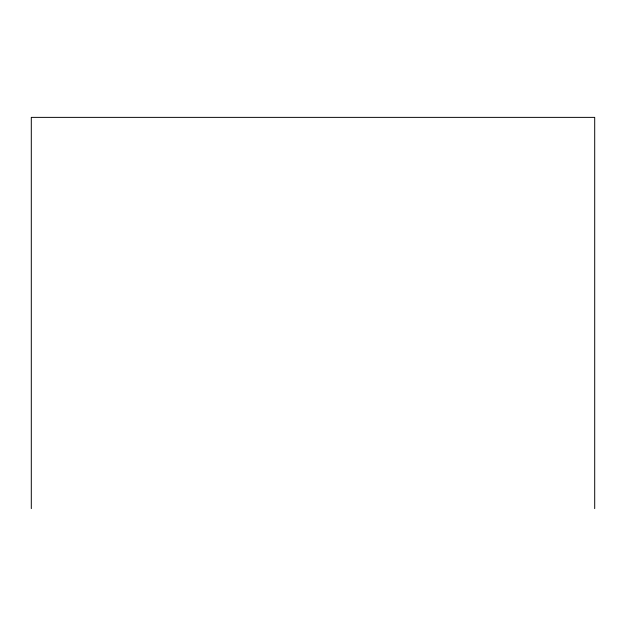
<?xml version="1.0" encoding="UTF-8"?>
<svg xmlns="http://www.w3.org/2000/svg" width="626" height="626" viewBox="0 0 626 626"><rect width="100%" height="100%" fill="white"/><g stroke="black" fill="none" stroke-linecap="round" stroke-linejoin="round"><path stroke-width="0.94" d="M594.7 508.625L594.7 117.375L31.3 117.375L31.3 508.625"/></g></svg>
